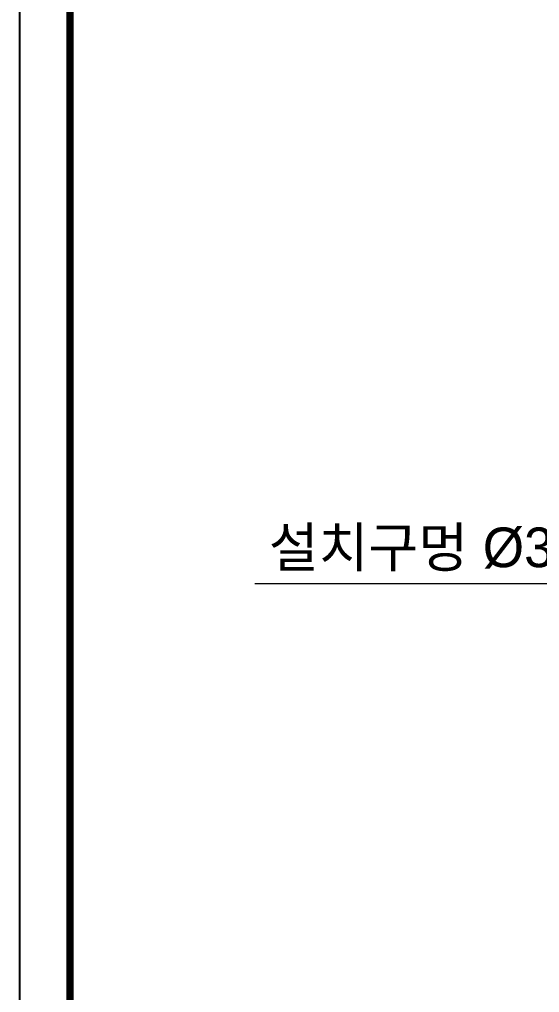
# Model space of a CAD drawing. Extents: x 840 to 1630, y 0 to 579.
# Drawn here: x 840 to 971, y 136.3 to 381.7 of the extents above; entities that cross this region are included whole.
import ezdxf

# ---------------------------------------------------------------- set-up
doc = ezdxf.new("R2010")
doc.units = 0
doc.header["$LTSCALE"] = 10
doc.header["$MEASUREMENT"] = 0
doc.header["$PDMODE"] = 3
doc.header["$PDSIZE"] = -10
doc.layers.get('0').update_dxf_attribs({"linetype": 'CONTINUOUS'})
doc.layers.get('DEFPOINTS').update_dxf_attribs({"linetype": 'CONTINUOUS'})
doc.styles.add('Daelim Dimension', font='')
doc.styles.get('Daelim Dimension').set_extended_font_data('나눔고딕')
doc.dimstyles.new('DEFAULT', dxfattribs={"dimscale": 2, "dimtxt": 2, "dimasz": 2, "dimexe": 0, "dimexo": 2, "dimgap": 1, "dimtad": 1, "dimdec": 0, "dimzin": 9, "dimdsep": 46, "dimtxsty": 'Daelim Dimension', "dimcen": 0.5, "dimclrd": 5, "dimclre": 5, "dimclrt": 256, "dimadec": 1, "dimazin": 0, "dimtfac": 1, "dimtdec": 0, "dimtix": 1, "dimtmove": 0, "dimatfit": 3, "dimfxl": 1, "dimtolj": 1, "dimtzin": 1, "dimlwd": 9, "dimlwe": 9, "dimarcsym": 0})

# ---------------------------------------------------------------- blocks, each defined once
blk = doc.blocks.new('*D0')
at = {"color": 5, "lineweight": 9, "ltscale": 0.5, "transparency": 16777216}
for p, q in [((1010.86, 241.52), (1010.86, 239.41)), ((1045.86, 241.52), (1045.86, 239.41)), ((1010.86, 239.41), (899.24, 239.41)), ((1041.86, 239.41), (1014.86, 239.41))]:
    blk.add_line(p, q, dxfattribs=at)
at = {"color": 5, "ltscale": 0.5, "transparency": 16777216}
for points in [[(1014.86, 240.07), (1014.86, 238.74), (1010.86, 239.41)], [(1041.86, 240.07), (1041.86, 238.74), (1045.86, 239.41)]]:
    blk.add_solid(points, dxfattribs=at)
at = {"layer": 'DEFPOINTS', "color": 0, "ltscale": 0.5, "transparency": 16777216}
for p in [(1045.86, 239.41), (1010.86, 237.52), (1045.86, 237.52)]:
    blk.add_point(p, dxfattribs=at)
at = {"color": 7, "lineweight": -3, "ltscale": 0.5, "transparency": 16777216, "insert": (942.35, 248.03), "char_height": 10, "attachment_point": 5, "style": 'Daelim Dimension'}
blk.add_mtext('\\A1;설치구멍 %%C35', dxfattribs=at)

msp = doc.modelspace()

# ---------------------------------------------------------------- linework, layer by layer
at = {"lineweight": -3, "ltscale": 0.5}
msp.add_lwpolyline([(839.96, 0), (1629.84, 0), (1629.84, 578.76), (839.96, 578.76)], close=True, dxfattribs=at)
at = {"color": 5, "linetype": 'ByBlock', "lineweight": -3, "const_width": 1.82}
msp.add_lwpolyline([(852.66, 24.78), (1617.06, 24.78), (1617.06, 565.32), (852.66, 565.32)], close=True, dxfattribs=at)

# ---------------------------------------------------------------- dimensions: what is measured, and where the dimension line sits
at = {"color": 5, "lineweight": -3, "ltscale": 0.5}
dim = msp.add_linear_dim(base=(1045.86, 239.41), p1=(1010.86, 237.52), p2=(1045.86, 237.52), text='설치구멍 %%C<>', dimstyle='DEFAULT', override={"dimtxt": 5, "dimclrd": 5, "dimclre": 5, "dimclrt": 7}, dxfattribs=at)
dim.commit()
dim.dimension.update_dxf_attribs({"geometry": '*D0', "text_midpoint": (942.35, 239.41), "dimtype": 160})

doc.saveas('drawing.dxf')
